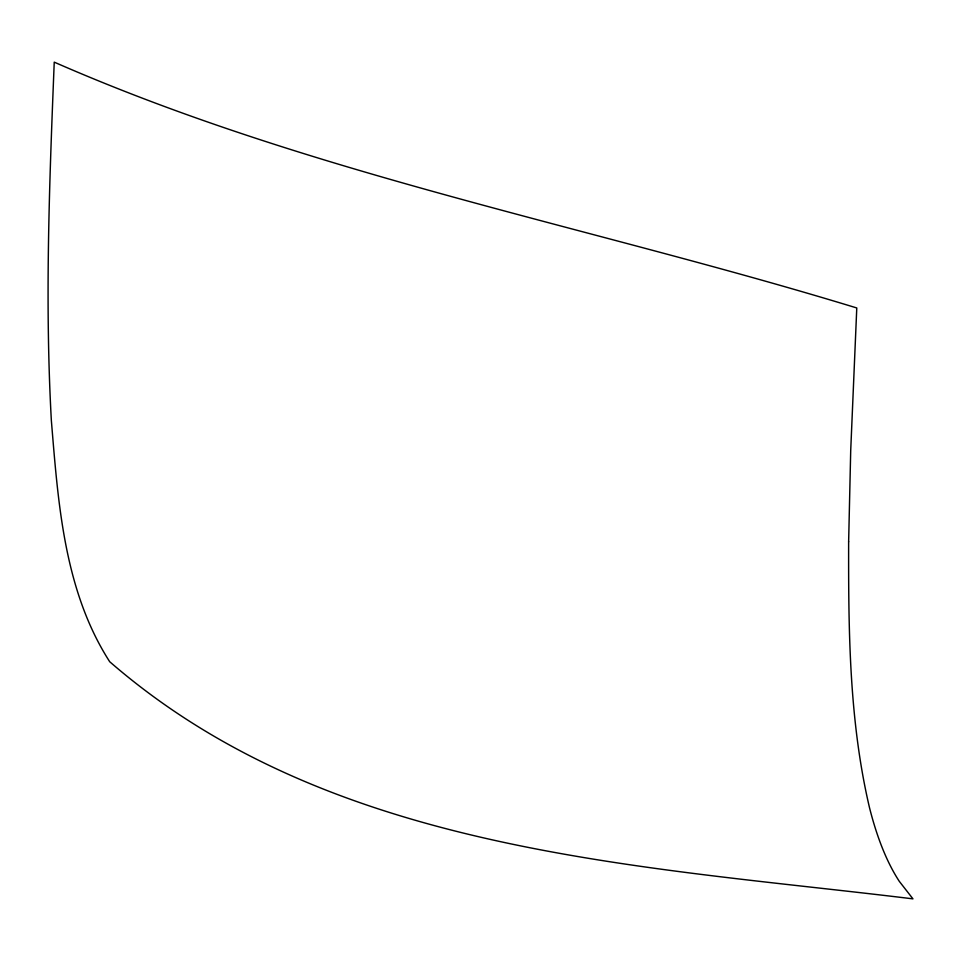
<?xml version="1.0" encoding="UTF-8"?>
<svg xmlns="http://www.w3.org/2000/svg" width="961" height="961" viewBox="0 0 961 961"><rect width="100%" height="100%" fill="white"/><g stroke="black" fill="none" stroke-linecap="round" stroke-linejoin="round"><path stroke-width="1.44" d="M848.635 541.776C848.467 630.596 849.08 720.558 869.453 807.48A1442.305 317.947 -72.5 0 0 899.292 881.333L912.95 898.859C637.011 865.116 330.452 853.296 109.71 661.733C63.931 590.474 58.165 502.663 51.353 420.498C44.711 301.117 49.467 181.497 54.236 62.141C311.556 174.758 589.297 226.207 856.78 307.964L850.713 450.493L848.635 541.776"/></g></svg>
